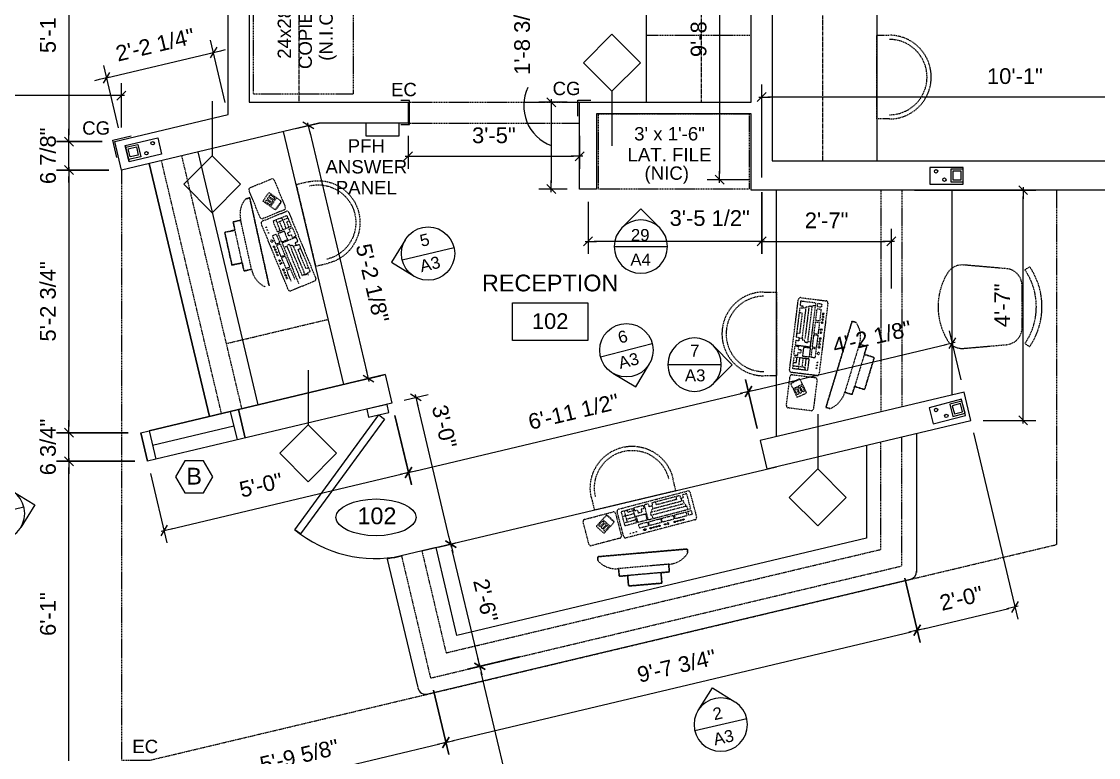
# Model space of a CAD drawing. Header units: inches. Extents: x -2804 to 58974, y -36095 to 66.
# Drawn here: x 21724.5 to 21981.9, y -23729.7 to -23554 of the extents above; entities that cross this region are included whole.
import ezdxf

# ---------------------------------------------------------------- set-up
doc = ezdxf.new("R2010")
doc.units = ezdxf.units.IN
doc.header["$MEASUREMENT"] = 0
doc.header["$XCLIPFRAME"] = 2
doc.linetypes.add('IMPORT-DASHED2', pattern=[0.1875, 0.125, -0.0625])
doc.linetypes.add('IMPORT-HIDDEN2 _3_', pattern=[0.09375, 0.0625, -0.03125])
for name, color, linetype, lineweight in [('006-MAG', 7, 'Continuous', 9), ('007-WHI', 7, 'Continuous', 9), ('15xx-Jefferson-REHAB-pr5_dwg', 45, 'Continuous', 9), ('171-LBLU-SC20', 7, 'Continuous', 9), ('A-BULKHEAD', 130, 'IMPORT-DASHED2', 15), ('A-CABINET-LOWER', 7, 'Continuous', 9), ('A-CABINET-UNDER', 7, 'IMPORT-HIDDEN2 _3_', 9), ('A-CABINET-UPPER', 7, 'IMPORT-DASHED2', 9), ('A-CLNG', 13, 'Continuous', 13), ('A-Cols', 130, 'Continuous', 15), ('A-DIM', 7, 'Continuous', 9), ('A-DOOR-NOTE', 7, 'Continuous', 9), ('A-DOOR-SYM', 7, 'Continuous', 9), ('A-ETAG-NOTE', 7, 'Continuous', 9), ('A-ETAG-SYM', 7, 'Continuous', 9), ('A-FURN', 7, 'IMPORT-HIDDEN2 _3_', 9), ('A-Furn-Nicn', 130, 'IMPORT-HIDDEN2 _3_', 15), ('A-ROOM-NOTE', 7, 'Continuous', 9), ('A-ROOM-SYM', 7, 'Continuous', 9), ('A-TEXT', 7, 'Continuous', 9), ('A-TEXT-4', 130, 'Continuous', 15), ('A-TEXT-8', 7, 'Continuous', 9), ('A-WALL', 113, 'Continuous', 13), ('G-ANNO-REFR', 1, 'Continuous', 9), ('P-Flor-Fixt', 7, 'Continuous', 9), ('S-COLS-ABBP', 7, 'Continuous', 9)]:
    doc.layers.add(name, color=color, linetype=linetype, lineweight=lineweight)
doc.styles.add('Arial_10', font='arial.ttf', dxfattribs={"height": 4})
doc.styles.add('Arial_11', font='arial.ttf', dxfattribs={"height": 2.863158})
doc.styles.add('Arial_5', font='arial.ttf', dxfattribs={"height": 3.1875})
doc.styles.add('Arial_6', font='arial.ttf', dxfattribs={"height": 3.75})
picture_1 = doc.add_image_def('image1.jpg', size_in_pixel=(1920, 1080))

# ---------------------------------------------------------------- blocks, each defined once
blk = doc.blocks.new('15xx-Jefferson-REHAB-pr5_dwg_RCHAIR-1286386-Site Locator Map')
at = {"layer": 'A-FURN', "flags": 128}
blk.add_lwpolyline([(10, 3), (10, 0), (-10, 0), (-10, 3)], dxfattribs=at)
at = {"layer": 'A-FURN'}
for radius, start in [(10, 360), (9, 0)]:
    blk.add_arc((0, 3), radius, start, 180, dxfattribs=at)
blk = doc.blocks.new('15xx-Jefferson-REHAB-pr5_dwg_RT8-N-1286385-Site Locator Map')
at = {"layer": 'A-ROOM-SYM', "flags": 128}
blk.add_lwpolyline([(18, -9), (-18, -9), (-18, 9), (18, 9)], close=True, dxfattribs=at)
blk = doc.blocks.new('15xx-Jefferson-REHAB-pr5_dwg_FCM-TIC-1286384-Site Locator Map')
at = {"layer": 'A-DIM'}
for p, q in [((0.48, 0), (-1.37, 0)), ((-0.71, -0.71), (0.71, 0.71))]:
    blk.add_line(p, q, dxfattribs=at)
blk = doc.blocks.new('15xx-Jefferson-REHAB-pr5_dwg_EVD8-1286397-Site Locator Map')
at = {"layer": 'A-ETAG-SYM'}
blk.add_line((-15, 0), (15, 0), dxfattribs=at)
at = {"layer": 'A-ETAG-SYM', "flags": 128}
blk.add_lwpolyline([(-10.61, -10.61), (0, -21.21), (10.61, -10.61)], dxfattribs=at)
at = {"layer": 'A-ETAG-SYM'}
blk.add_circle((0, 0), 15, dxfattribs=at)
blk = doc.blocks.new('15xx-Jefferson-REHAB-pr5_dwg_EVL8-1286395-Site Locator Map')
at = {"layer": 'A-ETAG-SYM'}
blk.add_line((-15, 0), (15, 0), dxfattribs=at)
at = {"layer": 'A-ETAG-SYM', "flags": 128}
blk.add_lwpolyline([(-10.61, 10.61), (-21.21, 0), (-10.61, -10.61)], dxfattribs=at)
at = {"layer": 'A-ETAG-SYM'}
blk.add_circle((0, 0), 15, dxfattribs=at)
blk = doc.blocks.new('15xx-Jefferson-REHAB-pr5_dwg_EVD8-1286396-Site Locator Map')
at = {"layer": 'A-ETAG-SYM'}
blk.add_line((-15, 0), (15, 0), dxfattribs=at)
at = {"layer": 'A-ETAG-SYM', "flags": 128}
blk.add_lwpolyline([(-10.61, -10.61), (0, -21.21), (10.61, -10.61)], dxfattribs=at)
at = {"layer": 'A-ETAG-SYM'}
blk.add_circle((0, 0), 15, dxfattribs=at)
blk = doc.blocks.new('15xx-Jefferson-REHAB-pr5_dwg_RCHAIR-1286391-Site Locator Map')
at = {"layer": 'A-FURN', "flags": 128}
blk.add_lwpolyline([(10, 3), (10, 0), (-10, 0), (-10, 3)], dxfattribs=at)
at = {"layer": 'A-FURN'}
for radius, start in [(10, 360), (9, 0)]:
    blk.add_arc((0, 3), radius, start, 180, dxfattribs=at)
blk = doc.blocks.new('15xx-Jefferson-REHAB-pr5_dwg_I_FURN_CHAIR_CHAIR 1_P-1286390-Site Locator Map')
at = {"layer": 'A-FURN'}
for p, q in [((2.96, 9.57), (4.08, 8.8)), ((18.76, 9.96), (8.46, 9.07)), ((4.75, 5.02), (4.75, -5.02)), ((4.08, -8.8), (2.96, -9.57)), ((8.46, -9.07), (18.76, -9.96))]:
    blk.add_line(p, q, dxfattribs=at)
for centre, radius, start, end in [((16.94, 0), 16.94, 145.6197, 214.3803), ((16.94, 0), 15.59, 145.6197, 214.3803), ((8.82, 5.02), 4.06, 94.9697, 180), ((19.11, 5.91), 4.06, 31.593, 94.9697), ((9.49, 0), 15.35, 328.407, 31.593), ((8.82, -5.02), 4.06, 180, 265.0303), ((19.11, -5.91), 4.06, 265.0303, 328.407)]:
    blk.add_arc(centre, radius, start, end, dxfattribs=at)
blk = doc.blocks.new('15xx-Jefferson-REHAB-pr5_dwg_EVL8-1286394-Site Locator Map')
at = {"layer": 'A-ETAG-SYM'}
blk.add_line((-15, 0), (15, 0), dxfattribs=at)
at = {"layer": 'A-ETAG-SYM', "flags": 128}
blk.add_lwpolyline([(-10.61, 10.61), (-21.21, 0), (-10.61, -10.61)], dxfattribs=at)
at = {"layer": 'A-ETAG-SYM'}
blk.add_circle((0, 0), 15, dxfattribs=at)
blk = doc.blocks.new('15xx-Jefferson-REHAB-pr5_dwg_wintag-1286409-Site Locator Map')
at = {"layer": 'A-TEXT', "flags": 128}
blk.add_lwpolyline([(-6.93, 12), (-13.86, 0), (-6.93, -12), (6.93, -12), (13.86, 0), (6.93, 12)], close=True, dxfattribs=at)
blk = doc.blocks.new('15xx-Jefferson-REHAB-pr5_dwg-1211969-Site Locator Map')
at = {"layer": '006-MAG'}
for p, q in [((11311.26, 9312.05), (11312.88, 9305.24)), ((11292.67, 9304.03), (11312.07, 9308.65))]:
    blk.add_line(p, q, dxfattribs=at)
at = {"layer": '006-MAG', "flags": 128}
blk.add_lwpolyline([(11314.82, 9305.7), (11313.2, 9312.51)], close=True, dxfattribs=at)
blk.add_lwpolyline([(11289.85, 9306.96), (11291.86, 9307.44), (11293.48, 9300.63), (11291.47, 9300.15), (11289.85, 9306.96), (11291.47, 9300.15)], dxfattribs=at)
at = {"layer": '007-WHI', "flags": 128}
for points in [[(11286.16, 9375.58), (11293.95, 9377.38), (11294.85, 9373.48), (11287.06, 9371.68)], [(11486.39, 9370.35), (11478.39, 9370.35), (11478.39, 9366.35), (11486.39, 9366.35)], [(11485.95, 9314.97), (11478.21, 9312.94), (11479.22, 9309.07), (11486.96, 9311.1)]]:
    blk.add_lwpolyline(points, close=True, dxfattribs=at)
at = {"layer": '007-WHI'}
for centre in [(11291.21, 9373.72), (11292.71, 9376.11), (11479.89, 9369.4), (11481.89, 9367.4), (11479.9, 9312.4), (11482.34, 9310.98)]:
    blk.add_circle(centre, 0.406, dxfattribs=at)
at = {"layer": '171-LBLU-SC20', "flags": 128}
for points in [[(11351.99, 9380.56), (11354.05, 9380.56), (11354.05, 9386.28), (11351.97, 9386.28)], [(11394.31, 9382.61), (11394.31, 9386.38), (11397.4, 9386.38)], [(11284.14, 9372.66), (11283.2, 9376.85), (11287.59, 9377.88)]]:
    blk.add_lwpolyline(points, dxfattribs=at)
at = {"layer": 'A-BULKHEAD', "linetype": 'Continuous'}
blk.add_line((11286.16, 9375.58), (11287.06, 9371.68), dxfattribs=at)
at = {"layer": 'A-CABINET-LOWER'}
for p, q in [((11410.73, 9385.9), (11410.73, 9479.9)), ((11465.73, 9426.9), (11465.73, 9371.9)), ((11338.35, 9318.49), (11323.99, 9378.9)), ((11317.92, 9313.63), (11303.56, 9374.05)), ((11441.73, 9306), (11441.73, 9364.9)), ((11483.73, 9315.98), (11483.73, 9364.9)), ((11475.23, 9306.82), (11475.23, 9273.61)), ((11357.03, 9278.73), (11441.73, 9298.86)), ((11350.22, 9277.11), (11352.16, 9277.57)), ((11473.72, 9271.94), (11358.47, 9244.55))]:
    blk.add_line(p, q, dxfattribs=at)
at = {"layer": 'A-CABINET-LOWER', "flags": 128}
for points in [[(11291.89, 9371.27), (11306.25, 9310.86)], [(11343.84, 9312.6), (11344.3, 9310.65), (11349.16, 9311.81), (11348.7, 9313.75)], [(11348.1, 9310.23), (11328.02, 9282.79), (11326.65, 9283.79), (11346.73, 9311.23)]]:
    blk.add_lwpolyline(points, close=True, dxfattribs=at)
blk.add_lwpolyline([(11463.23, 9303.97), (11463.23, 9281.79), (11365.42, 9258.54), (11360.43, 9279.54), (11348.76, 9276.76), (11356.04, 9246.12)], dxfattribs=at)
at = {"layer": 'A-CABINET-LOWER'}
for centre, radius, start, end in [((11345.94, 9307.45), 30.52, 230.8144, 281.7682), ((11473.25, 9273.89), 2, 283.3703, 0), ((11358.01, 9246.5), 2, 193.3703, 283.3703)]:
    blk.add_arc(centre, radius, start, end, dxfattribs=at)
at = {"layer": 'A-CABINET-UNDER'}
for p, q in [((11410.73, 9401.9), (11435.73, 9401.9)), ((11309.16, 9311.55), (11294.81, 9371.97)), ((11314.03, 9312.71), (11299.67, 9373.12)), ((11466.73, 9364.9), (11466.73, 9311.94)), ((11471.73, 9364.9), (11471.73, 9313.13)), ((11310.33, 9328.28), (11334.65, 9334.06))]:
    blk.add_line(p, q, dxfattribs=at)
at = {"layer": 'A-CABINET-UNDER', "flags": 128}
for points in [[(11352.16, 9277.57), (11359.1, 9248.38), (11471.73, 9275.16), (11471.73, 9305.99)], [(11357.03, 9278.73), (11362.81, 9254.4), (11466.73, 9279.11), (11466.73, 9304.8)]]:
    blk.add_lwpolyline(points, dxfattribs=at)
at = {"layer": 'A-CABINET-UPPER'}
for p, q in [((11327.73, 9385.9), (11327.73, 9487.9)), ((11423.73, 9433.9), (11423.73, 9385.9)), ((11452.73, 9426.9), (11452.73, 9371.9))]:
    blk.add_line(p, q, dxfattribs=at)
at = {"layer": 'A-CLNG', "color": 7, "linetype": 'IMPORT-HIDDEN2 _3_', "lineweight": 9}
for p, q in [((11353.73, 9385.9), (11394.73, 9385.9)), ((11353.73, 9380.9), (11394.73, 9380.9))]:
    blk.add_line(p, q, dxfattribs=at)
at = {"layer": 'A-CLNG', "color": 7, "linetype": 'IMPORT-HIDDEN2 _3_', "lineweight": 9, "flags": 128}
blk.add_lwpolyline([(11285.23, 9369.69), (11285.23, 9228.81), (11292.23, 9228.81), (11508.73, 9280.27), (11508.73, 9364.9)], dxfattribs=at)
at = {"layer": 'A-Cols', "flags": 128}
for points in [[(11286.26, 9375.14), (11289.18, 9375.81), (11289.86, 9372.89), (11286.93, 9372.22)], [(11286.86, 9374.77), (11288.81, 9375.22), (11289.26, 9373.27), (11287.31, 9372.82)], [(11486.39, 9369.9), (11483.39, 9369.9), (11483.39, 9366.9), (11486.39, 9366.9), (11486.39, 9369.9), (11483.39, 9369.9), (11483.39, 9366.9), (11486.39, 9366.9)], [(11485.89, 9369.4), (11483.89, 9369.4), (11483.89, 9367.4), (11485.89, 9367.4), (11485.89, 9369.4), (11483.89, 9369.4), (11483.89, 9367.4), (11485.89, 9367.4)], [(11486.06, 9314.54), (11483.16, 9313.77), (11483.92, 9310.87), (11486.82, 9311.63)], [(11485.7, 9313.93), (11483.77, 9313.42), (11484.28, 9311.48), (11486.21, 9311.99)]]:
    blk.add_lwpolyline(points, close=True, dxfattribs=at)
at = {"layer": 'A-DIM'}
for p, q in [((11428.16, 9482.4), (11428.16, 9368.9)), ((11310.04, 9385.86), (11306.51, 9400.7)), ((11281.71, 9391.72), (11307.21, 9397.78)), ((11308.67, 9398.13), (11310.13, 9398.48)), ((11284.54, 9379.8), (11281.01, 9394.64)), ((11280.25, 9391.37), (11278.79, 9391.03)), ((11285.23, 9379.88), (11285.23, 9390.48)), ((11438.23, 9367.9), (11438.23, 9390.12)), ((11283.73, 9387.48), (11228.73, 9387.48)), ((11557.73, 9387.12), (11439.73, 9387.12)), ((11391.73, 9385.9), (11384.94, 9385.9)), ((11387.94, 9384.4), (11387.94, 9366.65)), ((11326.91, 9379.6), (11332.81, 9381)), ((11330.24, 9378.85), (11343.91, 9321.35)), ((11353.73, 9377.9), (11353.73, 9369.99)), ((11394.73, 9377.9), (11394.73, 9369.99)), ((11272.69, 9369.69), (11272.69, 9376.51)), ((11355.23, 9372.99), (11393.23, 9372.99)), ((11435.23, 9367.4), (11425.16, 9367.4)), ((11391.73, 9365.15), (11384.94, 9365.15)), ((11474.73, 9364.9), (11503.7, 9364.9)), ((11396.73, 9362.15), (11396.73, 9349.67)), ((11500.7, 9311.4), (11500.7, 9363.4)), ((11469.23, 9341.42), (11469.23, 9355.67)), ((11436.73, 9352.67), (11398.23, 9352.67)), ((11439.73, 9352.67), (11467.73, 9352.67)), ((11485.88, 9319.58), (11483.1, 9331.29)), ((11436.52, 9317.13), (11482.33, 9328.02)), ((11341.27, 9319.18), (11347.17, 9320.59)), ((11352.81, 9314.73), (11358.52, 9316.09)), ((11355.29, 9297.82), (11433.6, 9316.44)), ((11363.58, 9281.83), (11355.95, 9313.94)), ((11491.18, 9309.9), (11503.7, 9309.9)), ((11272.69, 9300.15), (11272.69, 9306.96)), ((11488.87, 9306.98), (11499.46, 9262.43)), ((11292.17, 9297.23), (11296.1, 9280.68)), ((11296.87, 9283.95), (11352.37, 9297.14)), ((11370.52, 9252.64), (11364.28, 9278.91)), ((11476.85, 9260.13), (11497.31, 9265)), ((11364.21, 9233.36), (11473.93, 9259.44)), ((11385.55, 9189.43), (11371.22, 9249.72)), ((11296.52, 9217.27), (11361.29, 9232.67))]:
    blk.add_line(p, q, dxfattribs=at)
at = {"layer": 'A-DIM', "flags": 128}
for points in [[(11272.69, 9436.4), (11272.69, 9378.01), (11272.69, 9379.51)], [(11272.69, 9366.69), (11272.69, 9368.19), (11272.69, 9308.46), (11272.69, 9309.96)], [(11354.52, 9294.56), (11350.58, 9311.12), (11354.52, 9294.57)], [(11272.69, 9228.64), (11272.69, 9298.65), (11272.69, 9297.15)]]:
    blk.add_lwpolyline(points, dxfattribs=at)
for points in [[(11269.69, 9376.51), (11280.66, 9376.51)], [(11269.69, 9369.69), (11282.23, 9369.69)], [(11438.23, 9349.67), (11438.23, 9364.4)], [(11434.36, 9319.7), (11437.15, 9307.99)], [(11269.69, 9306.96), (11286.85, 9306.96)], [(11269.69, 9300.15), (11288.47, 9300.15)], [(11361.01, 9279.67), (11364.98, 9280.62)], [(11476.08, 9256.87), (11472.43, 9272.24)], [(11367.95, 9250.49), (11380.29, 9253.42)], [(11363.44, 9230.1), (11359.79, 9245.47)]]:
    blk.add_lwpolyline(points, close=True, dxfattribs=at)
at = {"layer": 'A-DIM'}
blk.add_arc((11391.55, 9385.06), 10.19, 154.6119, 249.228, dxfattribs=at)
at = {"layer": 'A-DOOR-SYM'}
blk.add_ellipse((11346.08, 9286.76), major_axis=(9.58, 0), ratio=0.45763, dxfattribs=at)
at = {"layer": 'A-FURN', "flags": 128}
for points in [[(11316.73, 9387.9), (11340.73, 9387.9), (11340.73, 9415.9), (11316.73, 9415.9)], [(11435.23, 9365.15), (11399.23, 9365.15), (11399.23, 9383.15), (11435.23, 9383.15)]]:
    blk.add_lwpolyline(points, close=True, dxfattribs=at)
at = {"layer": 'A-Furn-Nicn'}
for p, q in [((11316.01, 9365.5), (11321.1, 9367.59)), ((11321.75, 9367.31), (11324.4, 9360.83)), ((11318.38, 9358.37), (11315.73, 9364.85)), ((11320.88, 9361), (11322.31, 9363.05)), ((11318.92, 9357.51), (11324.62, 9359.84)), ((11324.12, 9360.18), (11319.03, 9358.1)), ((11325.24, 9359.58), (11331.69, 9343.8)), ((11325.11, 9341.11), (11318.66, 9356.89)), ((11323.2, 9355.17), (11322.44, 9357.03)), ((11323.81, 9355.55), (11323.1, 9357.3)), ((11323.82, 9357.72), (11323.6, 9358.27)), ((11324.63, 9355.75), (11323.87, 9357.61)), ((11327.97, 9343.81), (11324.92, 9351.27)), ((11328.49, 9344.41), (11325.72, 9351.21)), ((11329.02, 9345.01), (11326.42, 9351.37)), ((11329.11, 9344.79), (11329.76, 9345.06)), ((11331.43, 9343.18), (11325.73, 9340.85)), ((11444.88, 9321.9), (11446.98, 9338.82)), ((11447.51, 9339.23), (11453.62, 9338.47)), ((11448.72, 9336.45), (11447.87, 9329.64)), ((11449.47, 9336.72), (11448.56, 9329.43)), ((11450.22, 9336.98), (11449.22, 9328.99)), ((11454.04, 9337.94), (11451.93, 9321.02)), ((11447.02, 9322.82), (11446.95, 9322.24)), ((11447.29, 9324.94), (11447.04, 9322.94)), ((11448.09, 9324.72), (11447.86, 9322.84)), ((11448.81, 9324.75), (11448.57, 9322.75)), ((11444.13, 9313.45), (11445, 9320.4)), ((11451.4, 9320.61), (11445.29, 9321.37)), ((11445.56, 9320.83), (11451.01, 9320.15)), ((11447.99, 9318.53), (11445.73, 9317.44)), ((11451.45, 9319.59), (11450.58, 9312.65)), ((11450.03, 9312.21), (11444.57, 9312.89)), ((11404.03, 9288.73), (11420.53, 9293.06)), ((11421.1, 9292.72), (11422.67, 9286.76)), ((11420.02, 9289.38), (11412.24, 9287.33)), ((11418.98, 9290.57), (11412.33, 9288.82)), ((11419.5, 9289.97), (11412.4, 9288.11)), ((11395.91, 9286.28), (11402.68, 9288.06)), ((11403.29, 9287.7), (11404.69, 9282.38)), ((11405.26, 9282.19), (11403.69, 9288.15)), ((11405.69, 9287.08), (11405.12, 9286.93)), ((11407.75, 9287.62), (11405.8, 9287.11)), ((11407.85, 9286.79), (11406.01, 9286.31)), ((11396.95, 9280.35), (11395.56, 9285.67)), ((11402.06, 9284.59), (11400.22, 9286.28)), ((11422.33, 9286.19), (11405.84, 9281.85)), ((11408.14, 9286.13), (11406.19, 9285.62)), ((11404.34, 9281.77), (11397.56, 9279.99))]:
    blk.add_line(p, q, dxfattribs=at)
at = {"layer": 'A-Furn-Nicn', "flags": 128}
for points in [[(11322.09, 9360.23), (11322.25, 9360.34), (11323.4, 9361.98), (11323.45, 9362.17), (11323.33, 9362.33), (11320.47, 9364.34), (11319.03, 9362.29), (11321.9, 9360.28)], [(11314.92, 9362.84), (11315.9, 9363.05), (11320.53, 9342.06), (11315.9, 9363.05)], [(11320.08, 9362.47), (11320.9, 9361.9), (11321.01, 9361.74), (11320.96, 9361.55), (11320.8, 9361.43), (11320.61, 9361.49), (11319.79, 9362.06), (11319.67, 9362.22), (11319.73, 9362.41), (11319.89, 9362.53)], [(11320.32, 9363.14), (11320.16, 9363.03), (11320.1, 9362.84), (11320.22, 9362.68), (11321.04, 9362.1), (11321.23, 9362.05), (11321.39, 9362.17), (11321.45, 9362.36), (11321.33, 9362.51), (11320.51, 9363.09)], [(11320.53, 9363.45), (11320.59, 9363.64), (11320.75, 9363.76), (11320.94, 9363.7), (11321.76, 9363.13), (11321.88, 9362.97), (11321.82, 9362.78), (11321.66, 9362.66), (11321.47, 9362.72), (11320.65, 9363.29)], [(11325.83, 9356.24), (11322.54, 9354.9), (11321.47, 9357.53), (11324.76, 9358.87)], [(11309.93, 9354.82), (11311.65, 9347.01), (11314.09, 9347.55), (11311.65, 9347.01)], [(11322.21, 9351.95), (11321.36, 9354.03), (11322.24, 9354.39), (11323.09, 9352.31)], [(11324.1, 9355.15), (11324.95, 9353.07), (11323.53, 9352.49), (11322.68, 9354.57)], [(11325.23, 9353.95), (11324.92, 9354.72), (11325.58, 9354.99), (11325.31, 9355.65), (11326.08, 9355.96), (11326.93, 9353.88), (11326.16, 9353.56), (11325.89, 9354.22)], [(11323.42, 9348.99), (11322.3, 9351.73), (11323.18, 9352.09), (11324.3, 9349.35)], [(11324.39, 9349.13), (11325.46, 9346.5), (11324.59, 9346.14), (11323.51, 9348.77)], [(11323.06, 9347.31), (11323.3, 9347.22), (11323.17, 9347.55)], [(11323.62, 9347.54), (11323.52, 9347.31), (11323.39, 9347.64)], [(11328.64, 9344.62), (11329.62, 9344.83)], [(11447.06, 9328.9), (11446.36, 9328.99), (11446.23, 9327.93), (11449.87, 9327.48), (11451.17, 9337.94), (11447.53, 9338.39), (11447.4, 9337.34), (11448.1, 9337.25), (11448.03, 9336.66), (11447.32, 9336.75), (11446.46, 9329.81), (11447.17, 9329.73)], [(11452.42, 9336.47), (11452.07, 9333.65), (11451.13, 9333.77), (11451.48, 9336.59)], [(11451.64, 9337.88), (11452.58, 9337.76), (11452.48, 9336.94), (11451.54, 9337.06)], [(11450.73, 9330.6), (11451.09, 9333.42), (11452.03, 9333.3), (11451.68, 9330.48)], [(11460.78, 9333.31), (11459.82, 9333.6), (11453.58, 9313.03), (11459.82, 9333.6)], [(11451.65, 9330.24), (11451.28, 9327.31), (11450.34, 9327.42), (11450.71, 9330.36)], [(11452.18, 9331.6), (11452.38, 9331.76), (11452.34, 9331.4)], [(11452.78, 9331.53), (11452.62, 9331.73), (11452.57, 9331.37)], [(11447.64, 9326.8), (11447.54, 9325.98), (11446.83, 9326.07), (11446.74, 9325.36), (11445.92, 9325.47), (11446.2, 9327.7), (11447.02, 9327.6), (11446.93, 9326.89)], [(11448.04, 9325.2), (11448.31, 9327.44), (11449.84, 9327.25), (11449.56, 9325.01)], [(11451.25, 9327.07), (11450.97, 9324.84), (11450.03, 9324.95), (11450.31, 9327.19)], [(11445.99, 9325.1), (11449.52, 9324.66), (11449.17, 9321.84), (11445.64, 9322.28)], [(11447.31, 9319.79), (11447.11, 9319.77), (11445.31, 9318.9), (11445.17, 9318.77), (11445.19, 9318.57), (11446.71, 9315.42), (11448.96, 9316.5), (11447.45, 9319.65)], [(11447.42, 9316.38), (11447.62, 9316.41), (11447.76, 9316.55), (11447.74, 9316.74), (11447.3, 9317.64), (11447.17, 9317.78), (11446.97, 9317.76), (11446.83, 9317.62), (11446.85, 9317.43), (11447.29, 9316.52)], [(11447.96, 9316.85), (11447.53, 9317.75), (11447.5, 9317.95), (11447.65, 9318.08), (11447.84, 9318.11), (11447.98, 9317.97), (11448.41, 9317.07), (11448.44, 9316.87), (11448.3, 9316.73), (11448.1, 9316.71)], [(11447.09, 9316.22), (11446.94, 9316.08), (11446.75, 9316.06), (11446.61, 9316.2), (11446.18, 9317.1), (11446.15, 9317.3), (11446.29, 9317.43), (11446.49, 9317.46), (11446.63, 9317.32), (11447.06, 9316.42)], [(11454.53, 9312.74), (11453.58, 9313.03)], [(11411.35, 9289.3), (11411.17, 9289.99), (11410.14, 9289.72), (11411.07, 9286.17), (11421.26, 9288.84), (11420.33, 9292.4), (11419.3, 9292.12), (11419.48, 9291.44), (11418.91, 9291.29), (11418.73, 9291.97), (11411.97, 9290.2), (11412.15, 9289.51)], [(11409.61, 9287.99), (11408.81, 9287.78), (11408.63, 9288.46), (11407.94, 9288.28), (11407.73, 9289.09), (11409.91, 9289.66), (11410.12, 9288.86), (11409.43, 9288.68)], [(11402.98, 9285.69), (11402.89, 9285.86), (11401.41, 9287.22), (11401.23, 9287.3), (11401.06, 9287.2), (11398.69, 9284.62), (11400.54, 9282.93), (11402.9, 9285.51)], [(11407.42, 9288.88), (11408.32, 9285.45), (11405.57, 9284.72), (11404.67, 9288.16)], [(11408.27, 9287.02), (11410.45, 9287.6), (11410.84, 9286.11), (11408.67, 9285.54)], [(11414.28, 9286.52), (11417.03, 9287.24), (11417.27, 9286.33), (11414.52, 9285.61)], [(11420.37, 9287.14), (11417.62, 9286.42), (11417.38, 9287.33), (11420.13, 9288.06)], [(11421.39, 9288.39), (11421.63, 9287.47), (11420.82, 9287.26), (11420.58, 9288.18)], [(11399.58, 9284.57), (11399.4, 9284.65), (11399.31, 9284.82), (11399.39, 9285), (11400.06, 9285.74), (11400.23, 9285.84), (11400.41, 9285.76), (11400.51, 9285.58), (11400.43, 9285.4), (11399.75, 9284.67)], [(11399.86, 9284.32), (11399.95, 9284.14), (11400.13, 9284.06), (11400.31, 9284.16), (11400.98, 9284.9), (11401.06, 9285.08), (11400.97, 9285.25), (11400.79, 9285.33), (11400.61, 9285.23), (11399.94, 9284.5)], [(11400.49, 9283.99), (11400.41, 9283.81), (11400.51, 9283.64), (11400.69, 9283.56), (11400.86, 9283.65), (11401.54, 9284.39), (11401.62, 9284.57), (11401.52, 9284.74), (11401.34, 9284.82), (11401.17, 9284.73)], [(11411.2, 9284.73), (11409.03, 9284.16), (11408.79, 9285.08), (11410.96, 9285.65)], [(11414.3, 9285.54), (11411.43, 9284.79), (11411.19, 9285.71), (11414.05, 9286.46)], [(11415.76, 9285.56), (11415.98, 9285.42), (11415.63, 9285.33)], [(11415.91, 9284.97), (11416.04, 9285.19), (11415.69, 9285.1)], [(11420.54, 9278.21), (11420.45, 9279.21), (11399.03, 9277.36), (11420.45, 9279.21)], [(11399.12, 9276.36), (11399.03, 9277.36)]]:
    blk.add_lwpolyline(points, close=True, dxfattribs=at)
for points in [[(11321.8, 9360.35), (11321.99, 9360.3), (11322.15, 9360.41), (11323.29, 9362.05), (11323.35, 9362.24), (11323.23, 9362.4)], [(11316.33, 9346), (11314.53, 9345.6), (11311.94, 9357.32), (11313.74, 9357.71), (11311.94, 9357.32), (11312.37, 9355.36), (11309.93, 9354.82), (11312.37, 9355.36)], [(11314.09, 9347.55), (11314.53, 9345.6), (11316.33, 9346), (11313.74, 9357.71)], [(11325.03, 9358.22), (11323.82, 9357.72), (11322.4, 9357.14), (11322.17, 9357.69)], [(11325.24, 9356.13), (11324.75, 9357.34), (11325.29, 9357.56)], [(11329.94, 9344.62), (11329.72, 9345.17), (11330.38, 9345.44), (11327.73, 9351.9), (11327.08, 9351.63), (11326.76, 9352.4), (11327.42, 9352.67), (11327.02, 9353.66), (11323.62, 9352.27), (11327.61, 9342.51)], [(11326.92, 9351.7), (11326.26, 9351.43), (11326.13, 9351.76), (11325.58, 9351.54), (11325.4, 9351.97), (11324.74, 9351.71), (11324.83, 9351.49), (11324.18, 9351.22)], [(11329.97, 9346.42), (11329.32, 9346.15), (11327.43, 9350.76), (11328.09, 9351.03)], [(11325.8, 9343.18), (11324.72, 9345.81), (11325.6, 9346.17), (11326.67, 9343.54)], [(11447.19, 9335.69), (11447.9, 9335.6), (11447.28, 9330.67), (11446.58, 9330.75)], [(11450.97, 9337.25), (11450.38, 9337.32), (11450.35, 9337.09), (11449.53, 9337.19), (11449.5, 9336.95), (11448.79, 9337.04), (11448.75, 9336.69), (11448.04, 9336.78)], [(11447.27, 9329.59), (11447.97, 9329.51), (11447.93, 9329.15), (11448.52, 9329.08), (11448.46, 9328.61), (11449.16, 9328.52), (11449.19, 9328.76), (11449.9, 9328.67)], [(11461.55, 9328.12), (11463.32, 9327.58), (11459.84, 9316.1), (11458.07, 9316.63), (11459.84, 9316.1), (11460.42, 9318.01), (11462.81, 9317.28), (11465.13, 9324.94), (11462.74, 9325.67), (11463.32, 9327.58), (11461.55, 9328.12), (11458.07, 9316.63)], [(11462.74, 9325.67), (11465.13, 9324.94), (11462.81, 9317.28), (11460.42, 9318.01)], [(11445.73, 9322.98), (11447.02, 9322.82), (11448.55, 9322.63), (11448.48, 9322.05)], [(11446.57, 9324.91), (11446.41, 9323.62), (11445.82, 9323.69)], [(11447.5, 9319.54), (11447.36, 9319.68), (11447.17, 9319.66), (11445.36, 9318.79), (11445.22, 9318.65), (11445.25, 9318.46)], [(11412.07, 9289.37), (11412.25, 9288.68), (11411.9, 9288.59), (11412.05, 9288.02), (11411.6, 9287.9), (11411.78, 9287.21), (11412.01, 9287.27), (11412.19, 9286.58)], [(11417.7, 9291.7), (11417.88, 9291.02), (11413.07, 9289.75), (11412.89, 9290.44)], [(11420.55, 9288.78), (11420.4, 9289.35), (11420.17, 9289.29), (11419.96, 9290.09), (11419.73, 9290.03), (11419.55, 9290.72), (11419.2, 9290.63), (11419.02, 9291.32)], [(11402.82, 9285.42), (11402.9, 9285.6), (11402.8, 9285.77), (11401.33, 9287.12), (11401.15, 9287.2), (11400.98, 9287.11)], [(11405.36, 9288.34), (11405.69, 9287.08), (11406.08, 9285.59), (11405.51, 9285.44)], [(11407.46, 9288.28), (11406.2, 9287.95), (11406.05, 9288.52)], [(11414.17, 9273.54), (11414.38, 9271.05), (11406.41, 9270.37), (11414.38, 9271.05), (11414.17, 9273.54), (11416.16, 9273.72), (11416, 9275.56), (11404.04, 9274.52)], [(11416, 9275.56), (11416.16, 9273.72), (11404.2, 9272.68), (11404.04, 9274.52), (11404.2, 9272.68), (11406.2, 9272.86), (11406.41, 9270.37), (11406.2, 9272.86)]]:
    blk.add_lwpolyline(points, dxfattribs=at)
at = {"layer": 'A-Furn-Nicn'}
for centre, radius, start, end in [((11321.29, 9367.12), 0.5, 22.2259, 112.2259), ((11316.2, 9365.04), 0.5, 112.2259, 202.2259), ((11319.35, 9359.12), 5.78, 140.016, 194.1096), ((11319.35, 9359.12), 5.78, 140.016, 194.1096), ((11323.94, 9360.64), 0.5, 292.2259, 22.2259), ((11324.8, 9359.4), 0.474, 22.2259, 112.2259), ((11318.84, 9358.56), 0.5, 202.2259, 292.2259), ((11319.1, 9357.07), 0.474, 112.2259, 202.2259), ((11322.01, 9347.08), 5.78, 190.7719, 244.8655), ((11322.01, 9347.08), 5.78, 190.7719, 244.8655), ((11331.25, 9343.62), 0.474, 292.2259, 22.2259), ((11325.55, 9341.29), 0.474, 202.2259, 292.2259), ((11447.45, 9338.76), 0.474, 82.9116, 172.9116), ((11453.56, 9338), 0.474, 352.9116, 82.9116), ((11456.07, 9329.95), 5.78, 341.4575, 35.5511), ((11456.07, 9329.95), 5.78, 341.4575, 35.5511), ((11445.35, 9321.84), 0.474, 172.9116, 262.9116), ((11445.49, 9320.33), 0.5, 82.9116, 172.9116), ((11450.95, 9319.66), 0.5, 352.9116, 82.9116), ((11451.46, 9321.08), 0.474, 262.9116, 352.9116), ((11452.49, 9318.15), 5.78, 290.7016, 344.7952), ((11452.49, 9318.15), 5.78, 290.7016, 344.7952), ((11444.63, 9313.39), 0.5, 172.9116, 262.9116), ((11450.09, 9312.71), 0.5, 262.9116, 352.9116), ((11420.65, 9292.6), 0.474, 14.7187, 104.7187), ((11402.81, 9287.58), 0.5, 14.7187, 104.7187), ((11404.15, 9288.27), 0.474, 104.7187, 194.7187), ((11422.21, 9286.64), 0.474, 284.7187, 14.7187), ((11396.04, 9285.8), 0.5, 104.7187, 194.7187), ((11404.21, 9282.26), 0.5, 284.7187, 14.7187), ((11405.72, 9282.31), 0.474, 194.7187, 284.7187), ((11397.44, 9280.48), 0.5, 194.7187, 284.7187), ((11403.38, 9280.27), 5.78, 222.5087, 276.6023), ((11403.38, 9280.27), 5.78, 222.5087, 276.6023), ((11415.67, 9281.33), 5.78, 273.2646, 327.3582), ((11415.67, 9281.33), 5.78, 273.2646, 327.3582)]:
    blk.add_arc(centre, radius, start, end, dxfattribs=at)
for centre, major_axis in [((11319.84, 9356.02), (-0.042, 0.102)), ((11320.1, 9355.36), (-0.042, 0.102)), ((11320.37, 9354.7), (-0.042, 0.102)), ((11321.19, 9352.71), (-0.126, 0.307)), ((11321.74, 9351.37), (-0.084, 0.205)), ((11322, 9350.71), (-0.084, 0.205)), ((11322.27, 9350.05), (-0.084, 0.205)), ((11322.54, 9349.39), (-0.084, 0.205)), ((11323.08, 9348.08), (-0.084, 0.205)), ((11323.98, 9345.86), (-0.084, 0.205)), ((11324.25, 9345.2), (-0.084, 0.205)), ((11324.52, 9344.55), (-0.084, 0.205)), ((11324.79, 9343.89), (-0.084, 0.205)), ((11452.95, 9335.36), (0.027, 0.22)), ((11452.69, 9333.25), (0.027, 0.22)), ((11452.78, 9333.95), (0.027, 0.22)), ((11452.86, 9334.66), (0.027, 0.22)), ((11452.39, 9330.87), (0.027, 0.22)), ((11452.04, 9328.05), (0.027, 0.22)), ((11452.13, 9328.76), (0.027, 0.22)), ((11452.22, 9329.46), (0.027, 0.22)), ((11451.78, 9325.91), (0.041, 0.33)), ((11451.95, 9327.34), (0.027, 0.22)), ((11451.42, 9323.07), (0.014, 0.11)), ((11451.51, 9323.77), (0.014, 0.11)), ((11451.33, 9322.36), (0.014, 0.11)), ((11410.32, 9283.81), (0.321, 0.084)), ((11411.72, 9284.18), (0.214, 0.056)), ((11412.41, 9284.36), (0.214, 0.056)), ((11413.09, 9284.54), (0.214, 0.056)), ((11413.78, 9284.72), (0.214, 0.056)), ((11415.16, 9285.08), (0.214, 0.056)), ((11417.47, 9285.69), (0.214, 0.056)), ((11418.16, 9285.87), (0.214, 0.056)), ((11418.84, 9286.05), (0.214, 0.056)), ((11419.53, 9286.23), (0.214, 0.056)), ((11406.86, 9282.91), (0.107, 0.028)), ((11407.55, 9283.09), (0.107, 0.028)), ((11408.24, 9283.27), (0.107, 0.028))]:
    blk.add_ellipse(centre, major_axis=major_axis, ratio=0.627907, dxfattribs=at)
at = {"layer": 'A-TEXT'}
for p, q in [((11402.45, 9388.55), (11402.45, 9375.51)), ((11306.92, 9386.14), (11306.92, 9373.09)), ((11329.86, 9321.88), (11329.86, 9308.84)), ((11451.6, 9311.37), (11451.6, 9298.33))]:
    blk.add_line(p, q, dxfattribs=at)
at = {"layer": 'A-TEXT', "flags": 128}
for points in [[(11395.66, 9395.34), (11402.45, 9402.13), (11409.23, 9395.34), (11402.45, 9388.55)], [(11300.13, 9366.31), (11306.92, 9373.09), (11313.71, 9366.31), (11306.92, 9359.52)], [(11323.08, 9302.05), (11329.86, 9308.84), (11336.65, 9302.05), (11329.86, 9295.26)], [(11444.81, 9291.54), (11451.6, 9298.33), (11458.39, 9291.54), (11451.6, 9284.75)]]:
    blk.add_lwpolyline(points, close=True, dxfattribs=at)
at = {"layer": 'A-WALL', "color": 7, "lineweight": 9, "flags": 128}
for points in [[(11315.73, 9385.9), (11353.73, 9385.9), (11353.73, 9380.9), (11332.41, 9380.9), (11285.23, 9369.69), (11283.66, 9376.51), (11310.73, 9382.95), (11310.73, 9407.58), (11314.86, 9407.58), (11314.86, 9415.83), (11310.73, 9415.83), (11310.73, 9491.9), (11315.73, 9491.9)], [(11486.57, 9316.66), (11437.84, 9305.08), (11439.45, 9298.32), (11488.18, 9309.9)]]:
    blk.add_lwpolyline(points, close=True, dxfattribs=at)
for points in [[(11623.73, 9364.9), (11498.73, 9364.9), (11435.73, 9364.9), (11435.73, 9383.15), (11398.73, 9383.15), (11398.73, 9365.15), (11394.73, 9365.15), (11394.73, 9380.9), (11394.73, 9385.9), (11435.73, 9385.9), (11435.73, 9483.9), (11440.73, 9483.9), (11440.73, 9371.9), (11556.73, 9371.9)], [(11348.27, 9320.85), (11291.86, 9307.44), (11348.27, 9320.85), (11349.89, 9314.04), (11293.48, 9300.63)]]:
    blk.add_lwpolyline(points, dxfattribs=at)
at = {"layer": 'P-Flor-Fixt', "flags": 128}
blk.add_lwpolyline([(11343.64, 9380.9), (11343.64, 9377.9), (11351.64, 9377.9), (11351.64, 9380.9)], dxfattribs=at)
at = {"layer": 'S-COLS-ABBP', "flags": 128}
blk.add_lwpolyline([(11486.39, 9370.35), (11478.39, 9370.35), (11478.39, 9366.35), (11486.39, 9366.35)], close=True, dxfattribs=at)
at = {"layer": 'S-COLS-ABBP'}
for centre in [(11479.89, 9369.4), (11481.89, 9367.4)]:
    blk.add_circle(centre, 0.406, dxfattribs=at)
for name, p, rotation in [('15xx-Jefferson-REHAB-pr5_dwg_RCHAIR-1286391-Site Locator Map', (11465.73, 9391.9), 270), ('15xx-Jefferson-REHAB-pr5_dwg_I_FURN_CHAIR_CHAIR 1_P-1286390-Site Locator Map', (11505.2, 9337.07), 180), ('15xx-Jefferson-REHAB-pr5_dwg_RCHAIR-1286391-Site Locator Map', (11441.73, 9330.57), 89.99999999999999)]:
    blk.add_blockref(name, p, dxfattribs=dict(rotation=rotation))
for name, p, xscale, yscale, zscale, rotation in [('15xx-Jefferson-REHAB-pr5_dwg_FCM-TIC-1286384-Site Locator Map', (11307.21, 9397.78), 1.5, 1.5, 1.5, 193.3702738471637), ('15xx-Jefferson-REHAB-pr5_dwg_FCM-TIC-1286384-Site Locator Map', (11281.71, 9391.72), 1.5, 1.5, 1.5, 13.3702738471637), ('15xx-Jefferson-REHAB-pr5_dwg_FCM-TIC-1286384-Site Locator Map', (11387.94, 9385.9), 1.5, 1.5, 1.5, 89.99999999999999), ('15xx-Jefferson-REHAB-pr5_dwg_FCM-TIC-1286384-Site Locator Map', (11438.23, 9387.12), 1.5, 1.5, 1.5, 180), ('15xx-Jefferson-REHAB-pr5_dwg_FCM-TIC-1286384-Site Locator Map', (11329.9, 9380.31), 1.5, 1.5, 1.5, 103.3702738471569), ('15xx-Jefferson-REHAB-pr5_dwg_FCM-TIC-1286384-Site Locator Map', (11272.69, 9376.51), 1.5, 1.5, 1.5, 270), ('15xx-Jefferson-REHAB-pr5_dwg_FCM-TIC-1286384-Site Locator Map', (11272.69, 9376.51), 1.5, 1.5, 1.5, 270), ('15xx-Jefferson-REHAB-pr5_dwg_FCM-TIC-1286384-Site Locator Map', (11353.73, 9372.99), 1.5, 1.5, 1.5, 180), ('15xx-Jefferson-REHAB-pr5_dwg_FCM-TIC-1286384-Site Locator Map', (11272.69, 9369.69), 1.5, 1.5, 1.5, 89.99999999999999), ('15xx-Jefferson-REHAB-pr5_dwg_FCM-TIC-1286384-Site Locator Map', (11272.69, 9369.69), 1.5, 1.5, 1.5, 89.99999999999999), ('15xx-Jefferson-REHAB-pr5_dwg_FCM-TIC-1286384-Site Locator Map', (11428.16, 9367.4), 1.5, 1.5, 1.5, 270), ('15xx-Jefferson-REHAB-pr5_dwg_FCM-TIC-1286384-Site Locator Map', (11387.94, 9365.15), 1.5, 1.5, 1.5, 270), ('15xx-Jefferson-REHAB-pr5_dwg_FCM-TIC-1286384-Site Locator Map', (11500.7, 9364.9), 1.5, 1.5, 1.5, 89.99999999999999), ('15xx-Jefferson-REHAB-pr5_dwg_EVL8-1286394-Site Locator Map', (11358.51, 9349.75), 0.4250000000027058, 0.4250000000027058, 0.4250000000027058, 13.3702738471746), ('15xx-Jefferson-REHAB-pr5_dwg_FCM-TIC-1286384-Site Locator Map', (11396.73, 9352.67), 1.5, 1.5, 1.5, 180), ('15xx-Jefferson-REHAB-pr5_dwg_FCM-TIC-1286384-Site Locator Map', (11438.23, 9352.67), 1.5, 1.5, 1.5, 180), ('15xx-Jefferson-REHAB-pr5_dwg_EVD8-1286396-Site Locator Map', (11405.91, 9326.67), 0.4250000000027943, 0.4250000000027943, 0.4250000000027943, 14.64213412452433), ('15xx-Jefferson-REHAB-pr5_dwg_FCM-TIC-1286384-Site Locator Map', (11483.79, 9328.37), 1.5, 1.5, 1.5, 13.37027384713628), ('15xx-Jefferson-REHAB-pr5_dwg_FCM-TIC-1286384-Site Locator Map', (11344.25, 9319.89), 1.5, 1.5, 1.5, 283.3702738471569), ('15xx-Jefferson-REHAB-pr5_dwg_FCM-TIC-1286384-Site Locator Map', (11435.06, 9316.79), 1.5, 1.5, 1.5, 13.37027384713628), ('15xx-Jefferson-REHAB-pr5_dwg_FCM-TIC-1286384-Site Locator Map', (11435.06, 9316.79), 1.5, 1.5, 1.5, 193.3702738471362), ('15xx-Jefferson-REHAB-pr5_dwg_FCM-TIC-1286384-Site Locator Map', (11355.61, 9315.4), 1.5, 1.5, 1.5, 103.3702738471692), ('15xx-Jefferson-REHAB-pr5_dwg_FCM-TIC-1286384-Site Locator Map', (11500.7, 9309.9), 1.5, 1.5, 1.5, 270), ('15xx-Jefferson-REHAB-pr5_dwg_FCM-TIC-1286384-Site Locator Map', (11272.69, 9306.96), 1.5, 1.5, 1.5, 270), ('15xx-Jefferson-REHAB-pr5_dwg_FCM-TIC-1286384-Site Locator Map', (11272.69, 9306.96), 1.5, 1.5, 1.5, 270), ('15xx-Jefferson-REHAB-pr5_dwg_FCM-TIC-1286384-Site Locator Map', (11272.69, 9300.15), 1.5, 1.5, 1.5, 89.99999999999999), ('15xx-Jefferson-REHAB-pr5_dwg_FCM-TIC-1286384-Site Locator Map', (11272.69, 9300.15), 1.5, 1.5, 1.5, 89.99999999999999), ('15xx-Jefferson-REHAB-pr5_dwg_FCM-TIC-1286384-Site Locator Map', (11353.82, 9297.48), 1.5, 1.5, 1.5, 13.3702738471318), ('15xx-Jefferson-REHAB-pr5_dwg_FCM-TIC-1286384-Site Locator Map', (11353.83, 9297.48), 1.5, 1.5, 1.5, 193.3702738471362), ('15xx-Jefferson-REHAB-pr5_dwg_FCM-TIC-1286384-Site Locator Map', (11295.41, 9283.6), 1.5, 1.5, 1.5, 193.3702738471318), ('15xx-Jefferson-REHAB-pr5_dwg_FCM-TIC-1286384-Site Locator Map', (11363.93, 9280.37), 1.5, 1.5, 1.5, 283.3702738471692), ('15xx-Jefferson-REHAB-pr5_dwg_FCM-TIC-1286384-Site Locator Map', (11363.93, 9280.37), 1.5, 1.5, 1.5, 103.3702738471692), ('15xx-Jefferson-REHAB-pr5_dwg_FCM-TIC-1286384-Site Locator Map', (11498.77, 9265.35), 1.5, 1.5, 1.5, 13.37027384715807), ('15xx-Jefferson-REHAB-pr5_dwg_FCM-TIC-1286384-Site Locator Map', (11475.39, 9259.79), 1.5, 1.5, 1.5, 13.37027384715807), ('15xx-Jefferson-REHAB-pr5_dwg_FCM-TIC-1286384-Site Locator Map', (11475.39, 9259.79), 1.5, 1.5, 1.5, 193.370273847158), ('15xx-Jefferson-REHAB-pr5_dwg_FCM-TIC-1286384-Site Locator Map', (11370.87, 9251.18), 1.5, 1.5, 1.5, 283.3702738471692), ('15xx-Jefferson-REHAB-pr5_dwg_FCM-TIC-1286384-Site Locator Map', (11370.87, 9251.18), 1.5, 1.5, 1.5, 103.3702738471586), ('15xx-Jefferson-REHAB-pr5_dwg_FCM-TIC-1286384-Site Locator Map', (11362.75, 9233.02), 1.5, 1.5, 1.5, 13.37027384715807), ('15xx-Jefferson-REHAB-pr5_dwg_FCM-TIC-1286384-Site Locator Map', (11362.75, 9233.02), 1.5, 1.5, 1.5, 193.370273847158)]:
    blk.add_blockref(name, p, dxfattribs=dict(xscale=xscale, yscale=yscale, zscale=zscale, rotation=rotation))
for name, p, xscale, yscale, zscale in [('15xx-Jefferson-REHAB-pr5_dwg_FCM-TIC-1286384-Site Locator Map', (11285.23, 9387.48), 1.5, 1.5, 1.5), ('15xx-Jefferson-REHAB-pr5_dwg_FCM-TIC-1286384-Site Locator Map', (11394.73, 9372.99), 1.5, 1.5, 1.5), ('15xx-Jefferson-REHAB-pr5_dwg_FCM-TIC-1286384-Site Locator Map', (11438.23, 9352.67), 1.5, 1.5, 1.5), ('15xx-Jefferson-REHAB-pr5_dwg_FCM-TIC-1286384-Site Locator Map', (11469.23, 9352.67), 1.5, 1.5, 1.5), ('15xx-Jefferson-REHAB-pr5_dwg_RT8-N-1286385-Site Locator Map', (11387.68, 9333.48), 0.5, 0.5, 0.5), ('15xx-Jefferson-REHAB-pr5_dwg_wintag-1286409-Site Locator Map', (11302.61, 9296.45), 0.319999999999709, 0.319999999999709, 0.319999999999709)]:
    blk.add_blockref(name, p, dxfattribs=dict(xscale=xscale, yscale=yscale, zscale=zscale))
at = {"extrusion": (0, 0, -1), "zscale": -1}
for p, rotation in [((-11329.32, 9356.47), 76.6297261528306), ((-11407.97, 9290.84), 346.6297261528491)]:
    blk.add_blockref('15xx-Jefferson-REHAB-pr5_dwg_RCHAIR-1286386-Site Locator Map', p, dxfattribs=dict(at, rotation=rotation))
at = {"extrusion": (0, 0, -1)}
for name, p, xscale, yscale, zscale, rotation in [('15xx-Jefferson-REHAB-pr5_dwg_EVD8-1286397-Site Locator Map', (-11409.35, 9351.42), 0.4250000000029104, 0.4250000000029104, -0.4250000000029104, 180), ('15xx-Jefferson-REHAB-pr5_dwg_EVL8-1286395-Site Locator Map', (-11255.75, 9287.69), 0.4250000000027058, 0.4250000000027058, -0.4250000000027057, 346.6297261528254), ('15xx-Jefferson-REHAB-pr5_dwg_EVD8-1286397-Site Locator Map', (-11428.45, 9237.28), 0.4250000000027607, 0.4250000000027607, -0.4250000000027607, 167.0940277081636)]:
    blk.add_blockref(name, p, dxfattribs=dict(at, xscale=xscale, yscale=yscale, zscale=zscale, rotation=rotation))
at = {"extrusion": (0, 0, -1), "xscale": 0.4250000000029104, "yscale": 0.4250000000029104, "zscale": -0.4250000000029104}
blk.add_blockref('15xx-Jefferson-REHAB-pr5_dwg_EVL8-1286395-Site Locator Map', (-11422.19, 9323.22), dxfattribs=at)
at = {"layer": 'A-DIM', "char_height": 3.75, "attachment_point": 2, "line_spacing_factor": 0.938532, "style": 'Arial_6'}
for s, insert, width, rotation in [('5\'-1 3/8"', (11265.8, 9407.21), 22.8303, 90), ('9\'-8 1/2"', (11421.26, 9406.26), 22.8303, 90), ('1\'-8 3/4"', (11379.1, 9402.01), 22.8303, 90), ('2\'-2 1/4"', (11292.86, 9401.46), 22.8303, 13.3703), ('6 7/8"', (11265.8, 9373.1), 16.1047, 90), ('5\'-2 1/8"', (11347.06, 9343.12), 22.8303, 283.3703), ('5\'-2 3/4"', (11265.8, 9338.33), 22.8303, 90), ('4\'-7"', (11493.8, 9337.4), 12.3988, 90), ('4\'-2 1/8"', (11464.17, 9331.65), 22.8303, 13.3703), ('6\'-11 1/2"', (11392.85, 9313.84), 26.3075, 13.3703), ('3\'-0"', (11364.24, 9308.87), 12.3988, 283.3703), ('6 3/4"', (11265.8, 9303.56), 16.1047, 90), ('5\'-0"', (11318.16, 9296.31), 12.3988, 13.3703), ('2\'-6"', (11374.11, 9267.37), 12.3988, 283.3703), ('6\'-1"', (11265.8, 9263.65), 12.3988, 90), ('2\'-0"', (11485.48, 9269.27), 12.3988, 13.3703), ('9\'-7 3/4"', (11417.47, 9253.11), 22.8303, 13.3703), ('5\'-9 5/8"', (11327.31, 9231.68), 22.8303, 13.3703)]:
    blk.add_mtext(s, dxfattribs=dict(at, insert=insert, width=width, rotation=rotation))
for s, insert, width in [('10\'-1"', (11498.73, 9394.01), 15.876), ('3\'-5"', (11374.23, 9379.88), 12.3988), ('3\'-5 1/2"', (11425.81, 9360.12), 22.8303), ('2\'-7"', (11453.73, 9359.57), 12.3988)]:
    blk.add_mtext(s, dxfattribs=dict(at, insert=insert, width=width))
at = {"layer": 'A-DOOR-NOTE', "insert": (11346.29, 9289.12), "char_height": 4, "width": 11.1271, "attachment_point": 2, "line_spacing_factor": 0.938532, "style": 'Arial_10'}
blk.add_mtext('102', dxfattribs=at)
at = {"layer": 'A-ETAG-NOTE', "attachment_point": 2, "line_spacing_factor": 0.938532, "style": 'Arial_11'}
for s, insert, char_height, width, rotation in [('5', (11357.36, 9354.39), 2.86, 2.6549, 13.3703), ('A3', (11358.63, 9348.64), 2.863, 5.8338, 13.3703), ('6', (11404.66, 9331.28), 2.86, 2.6549, 14.6421), ('A3', (11406.06, 9325.56), 2.863, 5.8338, 14.6421), ('2', (11427.37, 9241.33), 2.86, 2.6549, 12.906), ('A3', (11428.78, 9235.61), 2.863, 5.8338, 12.906)]:
    blk.add_mtext(s, dxfattribs=dict(at, insert=insert, char_height=char_height, width=width, rotation=rotation))
for s, insert, char_height, width in [('29', (11409.2, 9355.62), 2.863, 5.3098), ('A4', (11409.3, 9349.73), 2.863, 5.8338), ('7', (11422.24, 9328), 2.86, 2.6549), ('A3', (11422.33, 9322.1), 2.863, 5.8338)]:
    blk.add_mtext(s, dxfattribs=dict(at, insert=insert, char_height=char_height, width=width))
at = {"layer": 'A-ROOM-NOTE', "attachment_point": 2, "line_spacing_factor": 0.938532}
for s, insert, char_height, width, style in [('RECEPTION', (11387.68, 9344.73), 4, 38.7498, 'Arial_10'), ('102', (11387.68, 9335.5), 3.75, 10.4315, 'Arial_6')]:
    blk.add_mtext(s, dxfattribs=dict(at, insert=insert, char_height=char_height, width=width, style=style))
at = {"layer": 'A-TEXT', "insert": (11302.61, 9298.6), "char_height": 4, "width": 4.4411, "attachment_point": 2, "line_spacing_factor": 0.938532, "style": 'Arial_10'}
blk.add_mtext('B', dxfattribs=at)
at = {"layer": 'A-TEXT-4', "color": 7, "insert": (11343.76, 9377.06), "char_height": 3.187, "width": 23.2169, "attachment_point": 2, "line_spacing_factor": 0.938532, "style": 'Arial_5'}
blk.add_mtext('PFH\\PANSWER\\PPANEL', dxfattribs=at)
at = {"layer": 'A-TEXT-8', "insert": (11322.57, 9402.35), "char_height": 3.187, "width": 20.3002, "attachment_point": 2, "rotation": 90, "line_spacing_factor": 0.938532, "style": 'Arial_5'}
blk.add_mtext('24x28\\PCOPIER\\P(N.I.C)', dxfattribs=at)
at = {"layer": 'A-TEXT-8', "char_height": 3.187, "attachment_point": 2, "line_spacing_factor": 0.938532, "style": 'Arial_5'}
for s, insert, width in [('EC', (11352.74, 9390.53), 7.3501), ('CG', (11391.6, 9390.78), 7.9334), ('CG', (11279.2, 9381.34), 7.9334), ('3\' x 1\'-6"\\PLAT. FILE', (11416.19, 9379.96), 22.9058), ('(NIC)', (11415.54, 9370.56), 12.6002), ('EC', (11290.92, 9233.64), 7.3501)]:
    blk.add_mtext(s, dxfattribs=dict(at, insert=insert, width=width))

msp = doc.modelspace()

# ---------------------------------------------------------------- block references
at = {"layer": '15xx-Jefferson-REHAB-pr5_dwg', "color": 7}
msp.add_blockref('15xx-Jefferson-REHAB-pr5_dwg-1211969-Site Locator Map', (10463.16, -32959.13), dxfattribs=at)

# ---------------------------------------------------------------- pictures from other files: only their frames are drawn
at = {"layer": 'G-ANNO-REFR'}
image = msp.add_image(picture_1, insert=(2622.27, -39288.79), size_in_units=(58514.29, 32914.29), dxfattribs=at)
image.set_boundary_path([(6.22075, 974.7155), (6.22075, 84.07945), (1848.5501, 84.07945), (1848.5501, 974.7155), (6.22075, 974.7155)])
image.dxf.flags = 15

doc.saveas('drawing.dxf')
